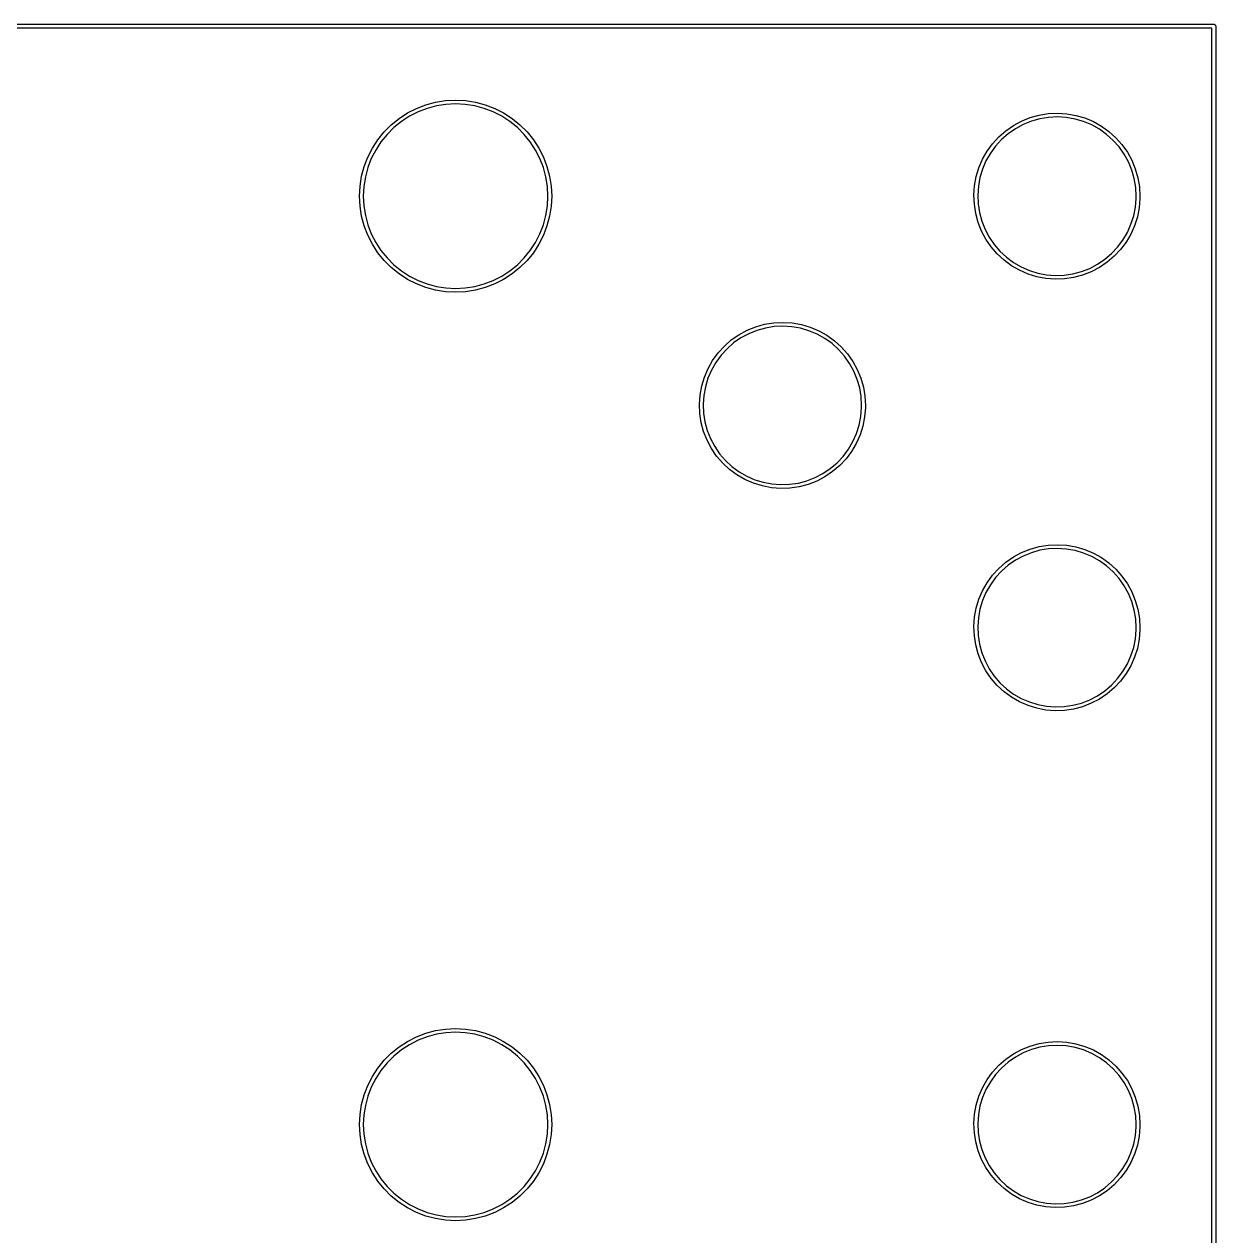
# Model space of a CAD drawing. Extents: x 14 to 105, y -113 to -13.
# Drawn here: x 59.5 to 105.08, y -59.25 to -12.93 of the extents above; entities that cross this region are included whole.
import ezdxf

# ---------------------------------------------------------------- set-up
doc = ezdxf.new("R2010")
doc.units = 0
doc.layers.add('BLACK', color=7, linetype='CONTINUOUS')

msp = doc.modelspace()

# ---------------------------------------------------------------- linework, layer by layer
at = {"layer": 'BLACK', "linetype": 'CONTINUOUS'}
for p, q in [((14, -12.925), (105, -12.925)), ((105, -12.925), (105.01, -12.9267)), ((105.01, -12.9267), (105.013, -12.9261)), ((105.013, -12.9261), (105.016, -12.9278)), ((105.016, -12.9278), (105.026, -12.9295)), ((105.026, -12.9295), (105.041, -12.942)), ((105.041, -12.942), (105.057, -12.9518)), ((105.057, -12.9518), (105.06, -12.9581)), ((105.06, -12.9581), (105.065, -12.9625)), ((105.065, -12.9625), (105.068, -12.9817)), ((104.925, -13.075), (14.075, -13.075)), ((104.925, -112.925), (104.925, -13.075)), ((105.068, -12.9817), (105.075, -13)), ((105.075, -13), (105.075, -113)), ((74.1625, -16.3174), (74.5052, -16.1427)), ((74.5052, -16.1427), (74.8644, -16.0049)), ((74.9092, -16.1429), (74.5643, -16.2753)), ((74.8644, -16.0049), (75.2359, -15.9053)), ((75.2661, -16.0473), (74.9092, -16.1429)), ((75.2359, -15.9053), (75.6159, -15.8451)), ((75.631, -15.9895), (75.2661, -16.0473)), ((75.6159, -15.8451), (76, -15.825)), ((76, -15.9702), (75.631, -15.9895)), ((76, -15.825), (76.3841, -15.8451)), ((76.369, -15.9895), (76, -15.9702)), ((76.7339, -16.0473), (76.369, -15.9895)), ((76.3841, -15.8451), (76.7641, -15.9053)), ((77.0908, -16.1429), (76.7339, -16.0473)), ((76.7641, -15.9053), (77.1356, -16.0049)), ((77.4357, -16.2753), (77.0908, -16.1429)), ((77.1356, -16.0049), (77.4948, -16.1427)), ((77.4948, -16.1427), (77.8375, -16.3174)), ((73.5409, -16.7689), (73.8399, -16.5269)), ((73.9252, -16.6443), (73.6381, -16.8768)), ((73.8399, -16.5269), (74.1625, -16.3174)), ((74.2351, -16.4431), (73.9252, -16.6443)), ((74.5643, -16.2753), (74.2351, -16.4431)), ((77.7649, -16.4431), (77.4357, -16.2753)), ((78.0748, -16.6443), (77.7649, -16.4431)), ((77.8375, -16.3174), (78.1601, -16.5269)), ((78.3619, -16.8768), (78.0748, -16.6443)), ((78.1601, -16.5269), (78.4591, -16.7689)), ((97.3363, -16.7958), (97.6482, -16.6272)), ((97.6482, -16.6272), (97.9768, -16.4944)), ((98.0236, -16.6319), (97.71, -16.7586)), ((97.9768, -16.4944), (98.3182, -16.3991)), ((98.3494, -16.5409), (98.0236, -16.6319)), ((98.3182, -16.3991), (98.6681, -16.3424)), ((98.6833, -16.4868), (98.3494, -16.5409)), ((98.6681, -16.3424), (99.0222, -16.3251)), ((99.0212, -16.4703), (98.6833, -16.4868)), ((99.3587, -16.4915), (99.0212, -16.4703)), ((99.0222, -16.3251), (99.3759, -16.3473)), ((99.6919, -16.5503), (99.3587, -16.4915)), ((99.3759, -16.3473), (99.725, -16.4089)), ((100.016, -16.6458), (99.6919, -16.5503)), ((99.725, -16.4089), (100.065, -16.509)), ((100.328, -16.7769), (100.016, -16.6458)), ((100.065, -16.509), (100.392, -16.6463)), ((100.392, -16.6463), (100.701, -16.8193)), ((73.0269, -17.3399), (73.2689, -17.0409)), ((73.3768, -17.1381), (73.1443, -17.4252)), ((73.2689, -17.0409), (73.5409, -16.7689)), ((73.6381, -16.8768), (73.3768, -17.1381)), ((78.6232, -17.1381), (78.3619, -16.8768)), ((78.4591, -16.7689), (78.7311, -17.0409)), ((78.8557, -17.4252), (78.6232, -17.1381)), ((78.7311, -17.0409), (78.9731, -17.3399)), ((96.7786, -17.2315), (97.0453, -16.9981)), ((97.1347, -17.1125), (96.8802, -17.3353)), ((97.0453, -16.9981), (97.3363, -16.7958)), ((97.4124, -16.9195), (97.1347, -17.1125)), ((97.71, -16.7586), (97.4124, -16.9195)), ((100.623, -16.9419), (100.328, -16.7769)), ((100.898, -17.1388), (100.623, -16.9419)), ((100.701, -16.8193), (100.989, -17.0256)), ((101.15, -17.3651), (100.898, -17.1388)), ((100.989, -17.0256), (101.253, -17.2628)), ((72.8174, -17.6625), (73.0269, -17.3399)), ((73.1443, -17.4252), (72.9431, -17.7351)), ((79.0569, -17.7351), (78.8557, -17.4252)), ((78.9731, -17.3399), (79.1826, -17.6625)), ((96.3312, -17.7801), (96.5396, -17.4933)), ((96.6521, -17.5851), (96.4533, -17.8588)), ((96.5396, -17.4933), (96.7786, -17.2315)), ((96.8802, -17.3353), (96.6521, -17.5851)), ((101.374, -17.6181), (101.15, -17.3651)), ((101.253, -17.2628), (101.488, -17.5279)), ((101.488, -17.5279), (101.693, -17.8175)), ((72.5049, -18.3644), (72.6427, -18.0052)), ((72.6427, -18.0052), (72.8174, -17.6625)), ((72.7753, -18.0643), (72.6429, -18.4092)), ((72.9431, -17.7351), (72.7753, -18.0643)), ((79.2247, -18.0643), (79.0569, -17.7351)), ((79.1826, -17.6625), (79.3573, -18.0052)), ((79.3571, -18.4092), (79.2247, -18.0643)), ((79.3573, -18.0052), (79.4951, -18.3644)), ((96.1561, -18.0883), (96.3312, -17.7801)), ((96.4533, -17.8588), (96.2862, -18.1529)), ((101.569, -17.8945), (101.374, -17.6181)), ((101.732, -18.1909), (101.569, -17.8945)), ((101.693, -17.8175), (101.863, -18.1281)), ((72.4053, -18.7359), (72.5049, -18.3644)), ((72.6429, -18.4092), (72.5473, -18.7661)), ((79.4527, -18.7661), (79.3571, -18.4092)), ((79.4951, -18.3644), (79.5947, -18.7359)), ((95.914, -18.7534), (96.0165, -18.4141)), ((96.0165, -18.4141), (96.1561, -18.0883)), ((96.153, -18.4638), (96.0552, -18.7876)), ((96.2862, -18.1529), (96.153, -18.4638)), ((101.861, -18.5036), (101.732, -18.1909)), ((101.954, -18.8288), (101.861, -18.5036)), ((101.863, -18.1281), (101.998, -18.4558)), ((101.998, -18.4558), (102.096, -18.7966)), ((72.3451, -19.1159), (72.4053, -18.7359)), ((72.5473, -18.7661), (72.4895, -19.131)), ((79.5105, -19.131), (79.4527, -18.7661)), ((79.5947, -18.7359), (79.6549, -19.1159)), ((95.85, -19.1021), (95.914, -18.7534)), ((96.0552, -18.7876), (95.9941, -19.1203)), ((102.011, -19.1623), (101.954, -18.8288)), ((102.096, -18.7966), (102.155, -19.1461)), ((72.325, -19.5), (72.3451, -19.1159)), ((72.4895, -19.131), (72.4702, -19.5)), ((79.5298, -19.5), (79.5105, -19.131)), ((79.6549, -19.1159), (79.675, -19.5)), ((95.8253, -19.4557), (95.85, -19.1021)), ((95.8254, -19.4577), (95.8253, -19.4557)), ((95.9941, -19.1203), (95.9705, -19.4577)), ((102.03, -19.5), (102.011, -19.1623)), ((102.155, -19.1461), (102.175, -19.5)), ((72.3451, -19.8841), (72.325, -19.5)), ((72.4053, -20.2641), (72.3451, -19.8841)), ((72.4702, -19.5), (72.4895, -19.869)), ((72.4895, -19.869), (72.5473, -20.2339)), ((79.4527, -20.2339), (79.5105, -19.869)), ((79.5105, -19.869), (79.5298, -19.5)), ((79.6549, -19.8841), (79.5947, -20.2641)), ((79.675, -19.5), (79.6549, -19.8841)), ((95.8402, -19.8098), (95.8254, -19.4577)), ((95.8944, -20.1601), (95.8402, -19.8098)), ((95.9705, -19.4577), (95.9847, -19.7957)), ((95.9847, -19.7957), (96.0364, -20.1299)), ((102, -19.9217), (102.029, -19.5846)), ((102.029, -19.5846), (102.03, -19.5)), ((102.174, -19.5887), (102.144, -19.9419)), ((102.175, -19.5), (102.174, -19.5887)), ((72.5049, -20.6356), (72.4053, -20.2641)), ((72.5473, -20.2339), (72.6429, -20.5908)), ((79.3571, -20.5908), (79.4527, -20.2339)), ((79.5947, -20.2641), (79.4951, -20.6356)), ((95.9873, -20.5022), (95.8944, -20.1601)), ((96.0364, -20.1299), (96.1251, -20.4563)), ((101.832, -20.5759), (101.935, -20.2535)), ((101.935, -20.2535), (102, -19.9217)), ((102.075, -20.2896), (101.968, -20.6275)), ((102.144, -19.9419), (102.075, -20.2896)), ((72.6427, -20.9948), (72.5049, -20.6356)), ((72.6429, -20.5908), (72.7753, -20.9357)), ((79.2247, -20.9357), (79.3571, -20.5908)), ((79.4951, -20.6356), (79.3573, -20.9948)), ((96.1178, -20.8318), (95.9873, -20.5022)), ((96.2842, -21.1447), (96.1178, -20.8318)), ((96.1251, -20.4563), (96.2496, -20.7708)), ((96.2496, -20.7708), (96.4084, -21.0695)), ((101.695, -20.8849), (101.832, -20.5759)), ((101.968, -20.6275), (101.824, -20.9513)), ((72.8174, -21.3375), (72.6427, -20.9948)), ((72.7753, -20.9357), (72.9431, -21.2649)), ((72.9431, -21.2649), (73.1443, -21.5748)), ((78.8557, -21.5748), (79.0569, -21.2649)), ((79.0569, -21.2649), (79.2247, -20.9357)), ((79.3573, -20.9948), (79.1826, -21.3375)), ((96.4845, -21.4372), (96.2842, -21.1447)), ((96.4084, -21.0695), (96.5995, -21.3486)), ((101.321, -21.4475), (101.524, -21.1766)), ((101.645, -21.257), (101.432, -21.5409)), ((101.524, -21.1766), (101.695, -20.8849)), ((101.824, -20.9513), (101.645, -21.257)), ((73.0269, -21.6601), (72.8174, -21.3375)), ((73.2689, -21.9591), (73.0269, -21.6601)), ((73.1443, -21.5748), (73.3768, -21.8619)), ((78.6232, -21.8619), (78.8557, -21.5748)), ((78.9731, -21.6601), (78.7311, -21.9591)), ((79.1826, -21.3375), (78.9731, -21.6601)), ((96.7161, -21.7055), (96.4845, -21.4372)), ((96.5995, -21.3486), (96.8206, -21.6047)), ((96.9762, -21.9464), (96.7161, -21.7055)), ((96.8206, -21.6047), (97.0688, -21.8345)), ((100.832, -21.9133), (101.089, -21.6941)), ((101.089, -21.6941), (101.321, -21.4475)), ((101.432, -21.5409), (101.19, -21.7992)), ((73.5409, -22.2311), (73.2689, -21.9591)), ((73.3768, -21.8619), (73.6381, -22.1232)), ((73.8399, -22.4731), (73.5409, -22.2311)), ((73.6381, -22.1232), (73.9252, -22.3557)), ((78.0748, -22.3557), (78.3619, -22.1232)), ((78.4591, -22.2311), (78.1601, -22.4731)), ((78.3619, -22.1232), (78.6232, -21.8619)), ((78.7311, -21.9591), (78.4591, -22.2311)), ((97.2615, -22.1567), (96.9762, -21.9464)), ((97.0688, -21.8345), (97.341, -22.0352)), ((97.5685, -22.334), (97.2615, -22.1567)), ((97.341, -22.0352), (97.6339, -22.2043)), ((97.6339, -22.2043), (97.9439, -22.3397)), ((100.252, -22.2592), (100.551, -22.1024)), ((100.626, -22.2272), (100.312, -22.3914)), ((100.551, -22.1024), (100.832, -21.9133)), ((100.92, -22.029), (100.626, -22.2272)), ((101.19, -21.7992), (100.92, -22.029)), ((74.1625, -22.6826), (73.8399, -22.4731)), ((73.9252, -22.3557), (74.2351, -22.5569)), ((74.5052, -22.8573), (74.1625, -22.6826)), ((74.2351, -22.5569), (74.5643, -22.7247)), ((77.4357, -22.7247), (77.7649, -22.5569)), ((77.8375, -22.6826), (77.4948, -22.8573)), ((77.7649, -22.5569), (78.0748, -22.3557)), ((78.1601, -22.4731), (77.8375, -22.6826)), ((97.8933, -22.4759), (97.5685, -22.334)), ((98.2319, -22.5807), (97.8933, -22.4759)), ((97.9439, -22.3397), (98.267, -22.4398)), ((98.5801, -22.6471), (98.2319, -22.5807)), ((98.267, -22.4398), (98.5993, -22.5032)), ((98.9335, -22.6743), (98.5801, -22.6471)), ((98.5993, -22.5032), (98.9365, -22.5291)), ((99.2878, -22.6619), (98.9335, -22.6743)), ((98.9365, -22.5291), (99.2746, -22.5173)), ((99.2746, -22.5173), (99.6092, -22.4679)), ((99.6384, -22.6102), (99.2878, -22.6619)), ((99.6092, -22.4679), (99.9362, -22.3815)), ((99.9811, -22.5196), (99.6384, -22.6102)), ((99.9362, -22.3815), (100.252, -22.2592)), ((100.312, -22.3914), (99.9811, -22.5196)), ((74.8644, -22.9951), (74.5052, -22.8573)), ((74.5643, -22.7247), (74.9092, -22.8571)), ((75.2359, -23.0947), (74.8644, -22.9951)), ((74.9092, -22.8571), (75.2661, -22.9527)), ((75.6159, -23.1549), (75.2359, -23.0947)), ((75.2661, -22.9527), (75.631, -23.0105)), ((76, -23.175), (75.6159, -23.1549)), ((75.631, -23.0105), (76, -23.0298)), ((76, -23.0298), (76.369, -23.0105)), ((76.3841, -23.1549), (76, -23.175)), ((76.369, -23.0105), (76.7339, -22.9527)), ((76.7641, -23.0947), (76.3841, -23.1549)), ((76.7339, -22.9527), (77.0908, -22.8571)), ((77.1356, -22.9951), (76.7641, -23.0947)), ((77.0908, -22.8571), (77.4357, -22.7247)), ((77.4948, -22.8573), (77.1356, -22.9951)), ((87.1482, -24.6272), (87.4768, -24.4944)), ((87.4768, -24.4944), (87.8182, -24.3991)), ((87.8494, -24.5409), (87.5236, -24.6319)), ((87.8182, -24.3991), (88.1681, -24.3424)), ((88.1833, -24.4868), (87.8494, -24.5409)), ((88.1681, -24.3424), (88.5222, -24.3251)), ((88.5212, -24.4703), (88.1833, -24.4868)), ((88.8587, -24.4915), (88.5212, -24.4703)), ((88.5222, -24.3251), (88.8759, -24.3473)), ((89.1919, -24.5503), (88.8587, -24.4915)), ((88.8759, -24.3473), (89.225, -24.4089)), ((89.5163, -24.6458), (89.1919, -24.5503)), ((89.225, -24.4089), (89.5651, -24.509)), ((89.5651, -24.509), (89.8918, -24.6463)), ((86.2786, -25.2315), (86.5453, -24.9981)), ((86.5453, -24.9981), (86.8363, -24.7958)), ((86.9124, -24.9195), (86.6347, -25.1125)), ((86.8363, -24.7958), (87.1482, -24.6272)), ((87.21, -24.7586), (86.9124, -24.9195)), ((87.5236, -24.6319), (87.21, -24.7586)), ((89.8282, -24.7769), (89.5163, -24.6458)), ((90.1234, -24.9419), (89.8282, -24.7769)), ((89.8918, -24.6463), (90.2013, -24.8193)), ((90.3985, -25.1388), (90.1234, -24.9419)), ((90.2013, -24.8193), (90.4895, -25.0256)), ((86.0396, -25.4933), (86.2786, -25.2315)), ((86.3802, -25.3353), (86.1521, -25.5851)), ((86.6347, -25.1125), (86.3802, -25.3353)), ((90.6498, -25.3651), (90.3985, -25.1388)), ((90.4895, -25.0256), (90.7529, -25.2628)), ((90.8744, -25.6181), (90.6498, -25.3651)), ((90.7529, -25.2628), (90.9882, -25.5279)), ((85.6561, -26.0883), (85.8312, -25.7801)), ((85.9533, -25.8588), (85.7862, -26.1529)), ((85.8312, -25.7801), (86.0396, -25.4933)), ((86.1521, -25.5851), (85.9533, -25.8588)), ((91.0694, -25.8945), (90.8744, -25.6181)), ((90.9882, -25.5279), (91.1926, -25.8175)), ((91.2323, -26.1909), (91.0694, -25.8945)), ((91.1926, -25.8175), (91.3633, -26.1281)), ((85.5165, -26.4141), (85.6561, -26.0883)), ((85.7862, -26.1529), (85.653, -26.4638)), ((91.3612, -26.5036), (91.2323, -26.1909)), ((91.3633, -26.1281), (91.4984, -26.4558)), ((85.35, -27.1021), (85.414, -26.7534)), ((85.414, -26.7534), (85.5165, -26.4141)), ((85.5552, -26.7876), (85.4941, -27.1203)), ((85.653, -26.4638), (85.5552, -26.7876)), ((91.4545, -26.8288), (91.3612, -26.5036)), ((91.5109, -27.1623), (91.4545, -26.8288)), ((91.4984, -26.4558), (91.5961, -26.7966)), ((91.5961, -26.7966), (91.6552, -27.1461)), ((85.3253, -27.4557), (85.35, -27.1021)), ((85.4941, -27.1203), (85.4705, -27.4577)), ((91.5298, -27.5), (91.5109, -27.1623)), ((91.6552, -27.1461), (91.675, -27.5)), ((85.3254, -27.4577), (85.3253, -27.4557)), ((85.3402, -27.8098), (85.3254, -27.4577)), ((85.4705, -27.4577), (85.4847, -27.7957)), ((91.5003, -27.9217), (91.5286, -27.5846)), ((91.5286, -27.5846), (91.5298, -27.5)), ((91.6738, -27.5887), (91.6441, -27.9419)), ((91.675, -27.5), (91.6738, -27.5887)), ((85.3944, -28.1601), (85.3402, -27.8098)), ((85.4873, -28.5022), (85.3944, -28.1601)), ((85.4847, -27.7957), (85.5364, -28.1299)), ((85.5364, -28.1299), (85.6251, -28.4563)), ((91.3323, -28.5759), (91.4346, -28.2535)), ((91.4346, -28.2535), (91.5003, -27.9217)), ((91.6441, -27.9419), (91.5753, -28.2896)), ((85.6178, -28.8318), (85.4873, -28.5022)), ((85.6251, -28.4563), (85.7496, -28.7708)), ((91.1947, -28.8849), (91.3323, -28.5759)), ((91.4681, -28.6275), (91.3239, -28.9513)), ((91.5753, -28.2896), (91.4681, -28.6275)), ((85.7842, -29.1447), (85.6178, -28.8318)), ((85.7496, -28.7708), (85.9084, -29.0695)), ((85.9845, -29.4372), (85.7842, -29.1447)), ((85.9084, -29.0695), (86.0995, -29.3486)), ((90.8209, -29.4475), (91.0236, -29.1766)), ((91.0236, -29.1766), (91.1947, -28.8849)), ((91.3239, -28.9513), (91.1445, -29.257)), ((86.2161, -29.7055), (85.9845, -29.4372)), ((86.0995, -29.3486), (86.3206, -29.6047)), ((86.3206, -29.6047), (86.5688, -29.8345)), ((90.5894, -29.6941), (90.8209, -29.4475)), ((90.9322, -29.5409), (90.6895, -29.7992)), ((91.1445, -29.257), (90.9322, -29.5409)), ((86.4762, -29.9464), (86.2161, -29.7055)), ((86.7615, -30.1567), (86.4762, -29.9464)), ((86.5688, -29.8345), (86.841, -30.0352)), ((86.841, -30.0352), (87.1339, -30.2043)), ((89.7516, -30.2592), (90.0514, -30.1024)), ((90.0514, -30.1024), (90.3318, -29.9133)), ((90.4196, -30.029), (90.1257, -30.2272)), ((90.3318, -29.9133), (90.5894, -29.6941)), ((90.6895, -29.7992), (90.4196, -30.029)), ((87.0685, -30.334), (86.7615, -30.1567)), ((87.3933, -30.4759), (87.0685, -30.334)), ((87.1339, -30.2043), (87.4439, -30.3397)), ((87.7319, -30.5807), (87.3933, -30.4759)), ((87.4439, -30.3397), (87.767, -30.4398)), ((87.767, -30.4398), (88.0993, -30.5032)), ((88.0993, -30.5032), (88.4365, -30.5291)), ((88.4365, -30.5291), (88.7746, -30.5173)), ((88.7746, -30.5173), (89.1092, -30.4679)), ((89.1092, -30.4679), (89.4362, -30.3815)), ((89.4811, -30.5196), (89.1384, -30.6102)), ((89.4362, -30.3815), (89.7516, -30.2592)), ((89.8116, -30.3914), (89.4811, -30.5196)), ((90.1257, -30.2272), (89.8116, -30.3914)), ((88.0801, -30.6471), (87.7319, -30.5807)), ((88.4335, -30.6743), (88.0801, -30.6471)), ((88.7878, -30.6619), (88.4335, -30.6743)), ((89.1384, -30.6102), (88.7878, -30.6619)), ((98.3182, -32.8991), (98.6681, -32.8424)), ((98.6681, -32.8424), (99.0222, -32.8251)), ((99.0222, -32.8251), (99.3759, -32.8473)), ((99.3759, -32.8473), (99.725, -32.9089)), ((97.0453, -33.4981), (97.3363, -33.2958)), ((97.3363, -33.2958), (97.6482, -33.1272)), ((97.71, -33.2586), (97.4124, -33.4195)), ((97.6482, -33.1272), (97.9768, -32.9944)), ((98.0236, -33.1319), (97.71, -33.2586)), ((97.9768, -32.9944), (98.3182, -32.8991)), ((98.3494, -33.0409), (98.0236, -33.1319)), ((98.6833, -32.9868), (98.3494, -33.0409)), ((99.0212, -32.9703), (98.6833, -32.9868)), ((99.3587, -32.9915), (99.0212, -32.9703)), ((99.6919, -33.0503), (99.3587, -32.9915)), ((100.016, -33.1458), (99.6919, -33.0503)), ((99.725, -32.9089), (100.065, -33.009)), ((100.328, -33.2769), (100.016, -33.1458)), ((100.065, -33.009), (100.392, -33.1463)), ((100.623, -33.4419), (100.328, -33.2769)), ((100.392, -33.1463), (100.701, -33.3193)), ((100.701, -33.3193), (100.989, -33.5256)), ((96.5396, -33.9933), (96.7786, -33.7315)), ((96.7786, -33.7315), (97.0453, -33.4981)), ((97.1347, -33.6125), (96.8802, -33.8353)), ((97.4124, -33.4195), (97.1347, -33.6125)), ((100.898, -33.6388), (100.623, -33.4419)), ((101.15, -33.8651), (100.898, -33.6388)), ((100.989, -33.5256), (101.253, -33.7628)), ((101.253, -33.7628), (101.488, -34.0279)), ((96.1561, -34.5883), (96.3312, -34.2801)), ((96.3312, -34.2801), (96.5396, -33.9933)), ((96.6521, -34.0851), (96.4533, -34.3588)), ((96.8802, -33.8353), (96.6521, -34.0851)), ((101.374, -34.1181), (101.15, -33.8651)), ((101.569, -34.3945), (101.374, -34.1181)), ((101.488, -34.0279), (101.693, -34.3175)), ((96.0165, -34.9141), (96.1561, -34.5883)), ((96.2862, -34.6529), (96.153, -34.9638)), ((96.4533, -34.3588), (96.2862, -34.6529)), ((101.732, -34.6909), (101.569, -34.3945)), ((101.693, -34.3175), (101.863, -34.6281)), ((101.861, -35.0036), (101.732, -34.6909)), ((101.863, -34.6281), (101.998, -34.9558)), ((95.914, -35.2534), (96.0165, -34.9141)), ((96.153, -34.9638), (96.0552, -35.2876)), ((101.954, -35.3288), (101.861, -35.0036)), ((101.998, -34.9558), (102.096, -35.2966)), ((95.8253, -35.9557), (95.85, -35.6021)), ((95.85, -35.6021), (95.914, -35.2534)), ((95.9941, -35.6203), (95.9705, -35.9577)), ((96.0552, -35.2876), (95.9941, -35.6203)), ((102.011, -35.6623), (101.954, -35.3288)), ((102.03, -36), (102.011, -35.6623)), ((102.096, -35.2966), (102.155, -35.6461)), ((102.155, -35.6461), (102.175, -36)), ((95.8254, -35.9577), (95.8253, -35.9557)), ((95.8402, -36.3098), (95.8254, -35.9577)), ((95.9705, -35.9577), (95.9847, -36.2957)), ((102, -36.4217), (102.029, -36.0846)), ((102.029, -36.0846), (102.03, -36)), ((102.174, -36.0887), (102.144, -36.4419)), ((102.175, -36), (102.174, -36.0887)), ((95.8944, -36.6601), (95.8402, -36.3098)), ((95.9847, -36.2957), (96.0364, -36.6299)), ((101.935, -36.7535), (102, -36.4217)), ((102.144, -36.4419), (102.075, -36.7896)), ((95.9873, -37.0022), (95.8944, -36.6601)), ((96.1178, -37.3318), (95.9873, -37.0022)), ((96.0364, -36.6299), (96.1251, -36.9563)), ((96.1251, -36.9563), (96.2496, -37.2708)), ((101.832, -37.0759), (101.935, -36.7535)), ((102.075, -36.7896), (101.968, -37.1275)), ((96.2842, -37.6447), (96.1178, -37.3318)), ((96.2496, -37.2708), (96.4084, -37.5695)), ((101.524, -37.6766), (101.695, -37.3849)), ((101.824, -37.4513), (101.645, -37.757)), ((101.695, -37.3849), (101.832, -37.0759)), ((101.968, -37.1275), (101.824, -37.4513)), ((96.4845, -37.9372), (96.2842, -37.6447)), ((96.4084, -37.5695), (96.5995, -37.8486)), ((96.7161, -38.2055), (96.4845, -37.9372)), ((96.5995, -37.8486), (96.8206, -38.1047)), ((101.089, -38.1941), (101.321, -37.9475)), ((101.321, -37.9475), (101.524, -37.6766)), ((101.645, -37.757), (101.432, -38.0409)), ((96.9762, -38.4464), (96.7161, -38.2055)), ((96.8206, -38.1047), (97.0688, -38.3345)), ((97.2615, -38.6567), (96.9762, -38.4464)), ((97.0688, -38.3345), (97.341, -38.5352)), ((100.551, -38.6024), (100.832, -38.4133)), ((100.832, -38.4133), (101.089, -38.1941)), ((101.19, -38.2992), (100.92, -38.529)), ((101.432, -38.0409), (101.19, -38.2992)), ((97.5685, -38.834), (97.2615, -38.6567)), ((97.341, -38.5352), (97.6339, -38.7043)), ((97.8933, -38.9759), (97.5685, -38.834)), ((97.6339, -38.7043), (97.9439, -38.8397)), ((97.9439, -38.8397), (98.267, -38.9398)), ((99.6092, -38.9679), (99.9362, -38.8815)), ((99.9362, -38.8815), (100.252, -38.7592)), ((100.312, -38.8914), (99.9811, -39.0196)), ((100.252, -38.7592), (100.551, -38.6024)), ((100.626, -38.7272), (100.312, -38.8914)), ((100.92, -38.529), (100.626, -38.7272)), ((98.2319, -39.0807), (97.8933, -38.9759)), ((98.5801, -39.1471), (98.2319, -39.0807)), ((98.267, -38.9398), (98.5993, -39.0032)), ((98.9335, -39.1743), (98.5801, -39.1471)), ((98.5993, -39.0032), (98.9365, -39.0291)), ((99.2878, -39.1619), (98.9335, -39.1743)), ((98.9365, -39.0291), (99.2746, -39.0173)), ((99.2746, -39.0173), (99.6092, -38.9679)), ((99.6384, -39.1102), (99.2878, -39.1619)), ((99.9811, -39.0196), (99.6384, -39.1102)), ((74.8644, -51.5049), (75.2359, -51.4053)), ((75.2359, -51.4053), (75.6159, -51.3451)), ((75.6159, -51.3451), (76, -51.325)), ((76, -51.325), (76.3841, -51.3451)), ((76.3841, -51.3451), (76.7641, -51.4053)), ((76.7641, -51.4053), (77.1356, -51.5049)), ((73.8399, -52.0269), (74.1625, -51.8174)), ((74.1625, -51.8174), (74.5052, -51.6427)), ((74.5643, -51.7753), (74.2351, -51.9431)), ((74.5052, -51.6427), (74.8644, -51.5049)), ((74.9092, -51.6429), (74.5643, -51.7753)), ((75.2661, -51.5473), (74.9092, -51.6429)), ((75.631, -51.4895), (75.2661, -51.5473)), ((76, -51.4702), (75.631, -51.4895)), ((76.369, -51.4895), (76, -51.4702)), ((76.7339, -51.5473), (76.369, -51.4895)), ((77.0908, -51.6429), (76.7339, -51.5473)), ((77.4357, -51.7753), (77.0908, -51.6429)), ((77.1356, -51.5049), (77.4948, -51.6427)), ((77.7649, -51.9431), (77.4357, -51.7753)), ((77.4948, -51.6427), (77.8375, -51.8174)), ((77.8375, -51.8174), (78.1601, -52.0269)), ((98.3182, -51.8991), (98.6681, -51.8424)), ((98.6681, -51.8424), (99.0222, -51.8251)), ((99.0222, -51.8251), (99.3759, -51.8473)), ((99.3759, -51.8473), (99.725, -51.9089)), ((73.2689, -52.5409), (73.5409, -52.2689)), ((73.5409, -52.2689), (73.8399, -52.0269)), ((73.9252, -52.1443), (73.6381, -52.3768)), ((74.2351, -51.9431), (73.9252, -52.1443)), ((78.0748, -52.1443), (77.7649, -51.9431)), ((78.3619, -52.3768), (78.0748, -52.1443)), ((78.1601, -52.0269), (78.4591, -52.2689)), ((78.4591, -52.2689), (78.7311, -52.5409)), ((97.0453, -52.4981), (97.3363, -52.2958)), ((97.3363, -52.2958), (97.6482, -52.1272)), ((97.71, -52.2586), (97.4124, -52.4195)), ((97.6482, -52.1272), (97.9768, -51.9944)), ((98.0236, -52.1319), (97.71, -52.2586)), ((97.9768, -51.9944), (98.3182, -51.8991)), ((98.3494, -52.0409), (98.0236, -52.1319)), ((98.6833, -51.9868), (98.3494, -52.0409)), ((99.0212, -51.9703), (98.6833, -51.9868)), ((99.3587, -51.9915), (99.0212, -51.9703)), ((99.6919, -52.0503), (99.3587, -51.9915)), ((100.016, -52.1458), (99.6919, -52.0503)), ((99.725, -51.9089), (100.065, -52.009)), ((100.328, -52.2769), (100.016, -52.1458)), ((100.065, -52.009), (100.392, -52.1463)), ((100.623, -52.4419), (100.328, -52.2769)), ((100.392, -52.1463), (100.701, -52.3193)), ((100.701, -52.3193), (100.989, -52.5256)), ((73.0269, -52.8399), (73.2689, -52.5409)), ((73.3768, -52.6381), (73.1443, -52.9252)), ((73.6381, -52.3768), (73.3768, -52.6381)), ((78.6232, -52.6381), (78.3619, -52.3768)), ((78.8557, -52.9252), (78.6232, -52.6381)), ((78.7311, -52.5409), (78.9731, -52.8399)), ((96.5396, -52.9933), (96.7786, -52.7315)), ((96.7786, -52.7315), (97.0453, -52.4981)), ((97.1347, -52.6125), (96.8802, -52.8353)), ((97.4124, -52.4195), (97.1347, -52.6125)), ((100.898, -52.6388), (100.623, -52.4419)), ((101.15, -52.8651), (100.898, -52.6388)), ((100.989, -52.5256), (101.253, -52.7628)), ((101.253, -52.7628), (101.488, -53.0279)), ((72.6427, -53.5052), (72.8174, -53.1625)), ((72.9431, -53.2351), (72.7753, -53.5643)), ((72.8174, -53.1625), (73.0269, -52.8399)), ((73.1443, -52.9252), (72.9431, -53.2351)), ((79.0569, -53.2351), (78.8557, -52.9252)), ((78.9731, -52.8399), (79.1826, -53.1625)), ((79.2247, -53.5643), (79.0569, -53.2351)), ((79.1826, -53.1625), (79.3573, -53.5052)), ((96.3312, -53.2801), (96.5396, -52.9933)), ((96.6521, -53.0851), (96.4533, -53.3588)), ((96.8802, -52.8353), (96.6521, -53.0851)), ((101.374, -53.1181), (101.15, -52.8651)), ((101.569, -53.3945), (101.374, -53.1181)), ((101.488, -53.0279), (101.693, -53.3175)), ((72.5049, -53.8644), (72.6427, -53.5052)), ((72.7753, -53.5643), (72.6429, -53.9092)), ((79.3571, -53.9092), (79.2247, -53.5643)), ((79.3573, -53.5052), (79.4951, -53.8644)), ((96.0165, -53.9141), (96.1561, -53.5883)), ((96.2862, -53.6529), (96.153, -53.9638)), ((96.1561, -53.5883), (96.3312, -53.2801)), ((96.4533, -53.3588), (96.2862, -53.6529)), ((101.732, -53.6909), (101.569, -53.3945)), ((101.693, -53.3175), (101.863, -53.6281)), ((101.861, -54.0036), (101.732, -53.6909)), ((101.863, -53.6281), (101.998, -53.9558)), ((72.4053, -54.2359), (72.5049, -53.8644)), ((72.6429, -53.9092), (72.5473, -54.2661)), ((79.4527, -54.2661), (79.3571, -53.9092)), ((79.4951, -53.8644), (79.5947, -54.2359)), ((95.914, -54.2534), (96.0165, -53.9141)), ((96.153, -53.9638), (96.0552, -54.2876)), ((101.954, -54.3288), (101.861, -54.0036)), ((101.998, -53.9558), (102.096, -54.2966)), ((72.325, -55), (72.3451, -54.6159)), ((72.3451, -54.6159), (72.4053, -54.2359)), ((72.4895, -54.631), (72.4702, -55)), ((72.5473, -54.2661), (72.4895, -54.631)), ((79.5105, -54.631), (79.4527, -54.2661)), ((79.5298, -55), (79.5105, -54.631)), ((79.5947, -54.2359), (79.6549, -54.6159)), ((79.6549, -54.6159), (79.675, -55)), ((95.8253, -54.9557), (95.85, -54.6021)), ((95.85, -54.6021), (95.914, -54.2534)), ((95.9941, -54.6203), (95.9705, -54.9577)), ((96.0552, -54.2876), (95.9941, -54.6203)), ((102.011, -54.6623), (101.954, -54.3288)), ((102.03, -55), (102.011, -54.6623)), ((102.096, -54.2966), (102.155, -54.6461)), ((102.155, -54.6461), (102.175, -55)), ((72.3451, -55.3841), (72.325, -55)), ((72.4702, -55), (72.4895, -55.369)), ((79.5105, -55.369), (79.5298, -55)), ((79.675, -55), (79.6549, -55.3841)), ((95.8254, -54.9577), (95.8253, -54.9557)), ((95.8402, -55.3098), (95.8254, -54.9577)), ((95.9705, -54.9577), (95.9847, -55.2957)), ((102, -55.4217), (102.029, -55.0846)), ((102.029, -55.0846), (102.03, -55)), ((102.174, -55.0887), (102.144, -55.4419)), ((102.175, -55), (102.174, -55.0887)), ((72.4053, -55.7641), (72.3451, -55.3841)), ((72.4895, -55.369), (72.5473, -55.7339)), ((79.4527, -55.7339), (79.5105, -55.369)), ((79.6549, -55.3841), (79.5947, -55.7641)), ((95.8944, -55.6601), (95.8402, -55.3098)), ((95.9847, -55.2957), (96.0364, -55.6299)), ((101.935, -55.7535), (102, -55.4217)), ((102.144, -55.4419), (102.075, -55.7896)), ((72.5049, -56.1356), (72.4053, -55.7641)), ((72.5473, -55.7339), (72.6429, -56.0908)), ((79.3571, -56.0908), (79.4527, -55.7339)), ((79.5947, -55.7641), (79.4951, -56.1356)), ((95.9873, -56.0022), (95.8944, -55.6601)), ((96.1178, -56.3318), (95.9873, -56.0022)), ((96.0364, -55.6299), (96.1251, -55.9563)), ((96.1251, -55.9563), (96.2496, -56.2708)), ((101.832, -56.0759), (101.935, -55.7535)), ((102.075, -55.7896), (101.968, -56.1275)), ((72.6427, -56.4948), (72.5049, -56.1356)), ((72.8174, -56.8375), (72.6427, -56.4948)), ((72.6429, -56.0908), (72.7753, -56.4357)), ((72.7753, -56.4357), (72.9431, -56.7649)), ((79.0569, -56.7649), (79.2247, -56.4357)), ((79.3573, -56.4948), (79.1826, -56.8375)), ((79.2247, -56.4357), (79.3571, -56.0908)), ((79.4951, -56.1356), (79.3573, -56.4948)), ((96.2842, -56.6447), (96.1178, -56.3318)), ((96.2496, -56.2708), (96.4084, -56.5695)), ((101.524, -56.6766), (101.695, -56.3849)), ((101.824, -56.4513), (101.645, -56.757)), ((101.695, -56.3849), (101.832, -56.0759)), ((101.968, -56.1275), (101.824, -56.4513)), ((73.0269, -57.1601), (72.8174, -56.8375)), ((72.9431, -56.7649), (73.1443, -57.0748)), ((78.8557, -57.0748), (79.0569, -56.7649)), ((79.1826, -56.8375), (78.9731, -57.1601)), ((96.4845, -56.9372), (96.2842, -56.6447)), ((96.4084, -56.5695), (96.5995, -56.8486)), ((96.7161, -57.2055), (96.4845, -56.9372)), ((96.5995, -56.8486), (96.8206, -57.1047)), ((101.089, -57.1941), (101.321, -56.9475)), ((101.321, -56.9475), (101.524, -56.6766)), ((101.645, -56.757), (101.432, -57.0409)), ((73.2689, -57.4591), (73.0269, -57.1601)), ((73.1443, -57.0748), (73.3768, -57.3619)), ((73.3768, -57.3619), (73.6381, -57.6232)), ((78.3619, -57.6232), (78.6232, -57.3619)), ((78.6232, -57.3619), (78.8557, -57.0748)), ((78.9731, -57.1601), (78.7311, -57.4591)), ((96.9762, -57.4464), (96.7161, -57.2055)), ((96.8206, -57.1047), (97.0688, -57.3345)), ((97.0688, -57.3345), (97.341, -57.5352)), ((100.551, -57.6024), (100.832, -57.4133)), ((100.832, -57.4133), (101.089, -57.1941)), ((101.19, -57.2992), (100.92, -57.529)), ((101.432, -57.0409), (101.19, -57.2992)), ((73.5409, -57.7311), (73.2689, -57.4591)), ((73.8399, -57.9731), (73.5409, -57.7311)), ((73.6381, -57.6232), (73.9252, -57.8557)), ((73.9252, -57.8557), (74.2351, -58.0569)), ((77.7649, -58.0569), (78.0748, -57.8557)), ((78.0748, -57.8557), (78.3619, -57.6232)), ((78.4591, -57.7311), (78.1601, -57.9731)), ((78.7311, -57.4591), (78.4591, -57.7311)), ((97.2615, -57.6567), (96.9762, -57.4464)), ((97.5685, -57.834), (97.2615, -57.6567)), ((97.341, -57.5352), (97.6339, -57.7043)), ((97.8933, -57.9759), (97.5685, -57.834)), ((97.6339, -57.7043), (97.9439, -57.8397)), ((97.9439, -57.8397), (98.267, -57.9398)), ((99.6092, -57.9679), (99.9362, -57.8815)), ((99.9362, -57.8815), (100.252, -57.7592)), ((100.312, -57.8914), (99.9811, -58.0196)), ((100.252, -57.7592), (100.551, -57.6024)), ((100.626, -57.7272), (100.312, -57.8914)), ((100.92, -57.529), (100.626, -57.7272)), ((74.1625, -58.1826), (73.8399, -57.9731)), ((74.5052, -58.3573), (74.1625, -58.1826)), ((74.2351, -58.0569), (74.5643, -58.2247)), ((74.8644, -58.4951), (74.5052, -58.3573)), ((74.5643, -58.2247), (74.9092, -58.3571)), ((74.9092, -58.3571), (75.2661, -58.4527)), ((76.7339, -58.4527), (77.0908, -58.3571)), ((77.0908, -58.3571), (77.4357, -58.2247)), ((77.4948, -58.3573), (77.1356, -58.4951)), ((77.4357, -58.2247), (77.7649, -58.0569)), ((77.8375, -58.1826), (77.4948, -58.3573)), ((78.1601, -57.9731), (77.8375, -58.1826)), ((98.2319, -58.0807), (97.8933, -57.9759)), ((98.5801, -58.1471), (98.2319, -58.0807)), ((98.267, -57.9398), (98.5993, -58.0032)), ((98.9335, -58.1743), (98.5801, -58.1471)), ((98.5993, -58.0032), (98.9365, -58.0291)), ((99.2878, -58.1619), (98.9335, -58.1743)), ((98.9365, -58.0291), (99.2746, -58.0173)), ((99.2746, -58.0173), (99.6092, -57.9679)), ((99.6384, -58.1102), (99.2878, -58.1619)), ((99.9811, -58.0196), (99.6384, -58.1102)), ((75.2359, -58.5947), (74.8644, -58.4951)), ((75.6159, -58.6549), (75.2359, -58.5947)), ((75.2661, -58.4527), (75.631, -58.5105)), ((76, -58.675), (75.6159, -58.6549)), ((75.631, -58.5105), (76, -58.5298)), ((76, -58.5298), (76.369, -58.5105)), ((76.3841, -58.6549), (76, -58.675)), ((76.369, -58.5105), (76.7339, -58.4527)), ((76.7641, -58.5947), (76.3841, -58.6549)), ((77.1356, -58.4951), (76.7641, -58.5947))]:
    msp.add_line(p, q, dxfattribs=at)

doc.saveas('drawing.dxf')
